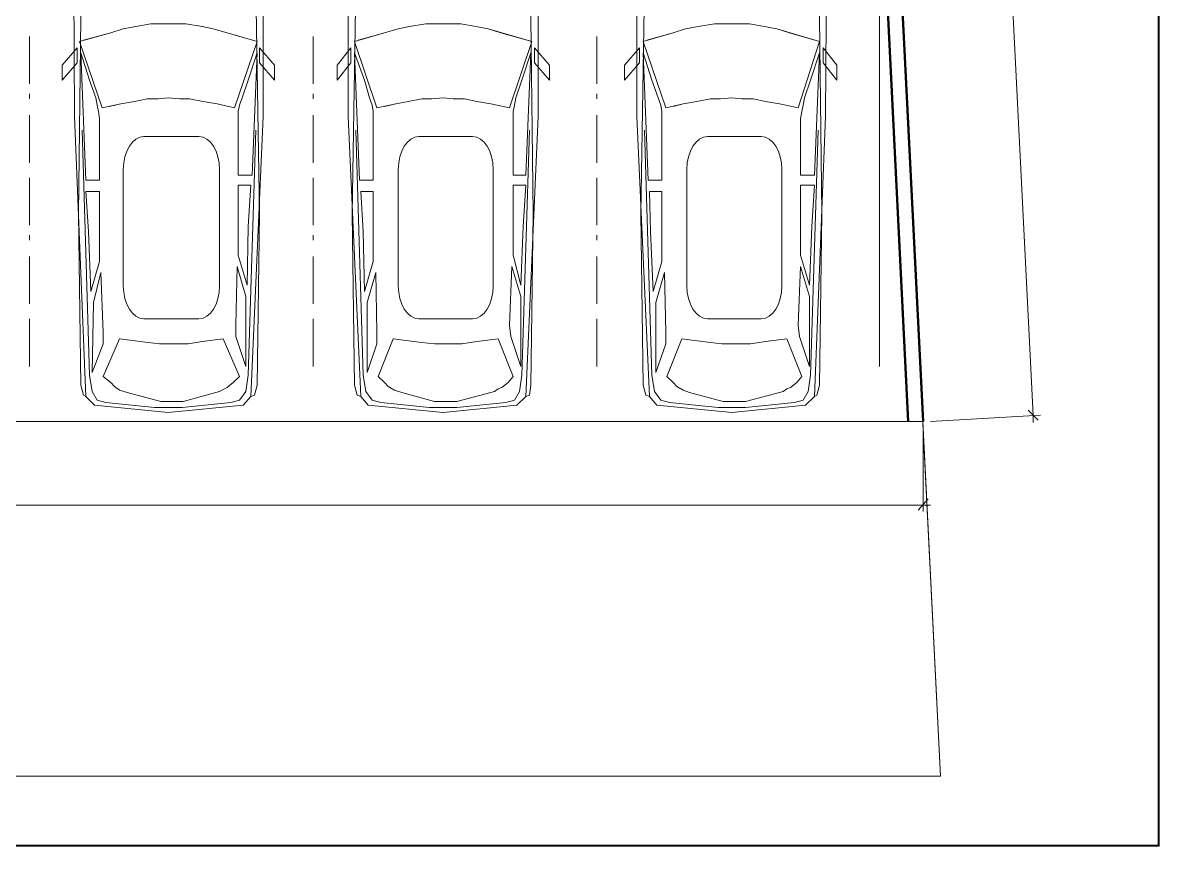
# Model space of a CAD drawing. Header units: millimetres. Extents: x 0.4 to 34.5, y 0.3 to 53.8.
# Drawn here: x 24.91 to 34.54, y 0.34 to 7.32 of the extents above; entities that cross this region are included whole.
import ezdxf

# ---------------------------------------------------------------- set-up
doc = ezdxf.new("R2010")
doc.units = ezdxf.units.MM
doc.header["$MEASUREMENT"] = 0
doc.layers.add('Layer 1', color=7, linetype='Continuous')

msp = doc.modelspace()

# ---------------------------------------------------------------- linework, layer by layer
at = {"layer": 'Layer 1', "color": 7, "lineweight": 5, "true_color": 0xffffff}
for points in [[(30.9397, 35.7041), (30.0507, 53.6541), (1.7498, 51.5797), (1.7498, 5.7523), (7.2534, 0.9367), (32.686, 0.9367), (32.3261, 8.1441)], [(30.5375, 43.843), (32.686, 0.9367)], [(32.5378, 3.9424), (30.9397, 35.7041)], [(32.1674, 4.4081), (32.1674, 9.012)], [(25.7643, 8.7368), (25.9442, 8.758), (26.1135, 8.758), (26.1453, 8.758), (26.1453, 8.5569), (25.8595, 8.5357), (25.6584, 8.504), (25.669, 8.5569), (25.6796, 8.5781), (25.4361, 8.5463), (25.415, 8.504), (25.3832, 8.4193), (25.3409, 8.1547), (25.3515, 6.5248), (25.3515, 6.5354)], [(26.5263, 8.7368), (26.3569, 8.758), (26.1876, 8.758), (26.1453, 8.758), (26.1453, 8.5569), (26.431, 8.5357), (26.6427, 8.504), (26.6215, 8.5569), (26.6215, 8.5781), (26.865, 8.5463), (26.8756, 8.504), (26.9179, 8.4193), (26.9496, 8.1547), (26.9496, 6.5248), (26.9496, 6.5354)], [(28.0927, 8.7368), (28.262, 8.758), (28.4313, 8.758), (28.4737, 8.758), (28.4737, 8.5569), (28.1879, 8.5357), (27.9763, 8.504), (27.9974, 8.5569), (28.008, 8.5781), (27.754, 8.5463), (27.7434, 8.504), (27.7011, 8.4193), (27.6693, 8.1547), (27.6693, 6.5248), (27.6693, 6.5354)], [(28.8547, 8.7368), (28.6748, 8.758), (28.5054, 8.758), (28.4737, 8.758), (28.4737, 8.5569), (28.7594, 8.5357), (28.9605, 8.504), (28.95, 8.5569), (28.9394, 8.5781), (29.1828, 8.5463), (29.204, 8.504), (29.2357, 8.4193), (29.278, 8.1547), (29.278, 6.5248), (29.278, 6.5354)], [(30.5375, 8.7368), (30.7068, 8.758), (30.8762, 8.758), (30.9185, 8.758), (30.9185, 8.5569), (30.6327, 8.5357), (30.4211, 8.504), (30.4423, 8.5569), (30.4423, 8.5781), (30.1988, 8.5463), (30.1882, 8.504), (30.1459, 8.4193), (30.1141, 8.1547), (30.1141, 6.5248), (30.1141, 6.5354)], [(31.2995, 8.7368), (31.1196, 8.758), (30.9503, 8.758), (30.9185, 8.758), (30.9185, 8.5569), (31.2043, 8.5357), (31.4054, 8.504), (31.3948, 8.5569), (31.3842, 8.5781), (31.6276, 8.5463), (31.6488, 8.504), (31.6806, 8.4193), (31.7229, 8.1547), (31.7123, 6.5248), (31.7123, 6.5354)], [(25.542, 8.5146), (25.4467, 8.4405), (25.415, 8.3135), (25.3832, 5.6993), (25.4044, 4.2494), (25.4256, 4.1647), (25.4467, 4.1541)], [(26.7485, 8.5146), (26.8544, 8.4405), (26.8756, 8.3135), (26.9179, 5.6993), (26.8967, 4.2494), (26.8756, 4.1647), (26.8438, 4.1541)], [(27.8704, 8.5146), (27.7645, 8.4405), (27.7434, 8.3135), (27.7011, 5.6993), (27.7222, 4.2494), (27.7434, 4.1647), (27.7751, 4.1541)], [(29.077, 8.5146), (29.1722, 8.4405), (29.204, 8.3135), (29.2357, 5.6993), (29.2146, 4.2494), (29.204, 4.1647), (29.1722, 4.1541)], [(30.3153, 8.5146), (30.2094, 8.4405), (30.1882, 8.3135), (30.1459, 5.6993), (30.1671, 4.2494), (30.1882, 4.1647), (30.22, 4.1541)], [(31.5218, 8.5146), (31.617, 8.4405), (31.6488, 8.3135), (31.6806, 5.6993), (31.6594, 4.2494), (31.6382, 4.1647), (31.617, 4.1541)], [(32.3261, 8.1441), (32.686, 0.9367)], [(32.4108, 3.9424), (32.2097, 8.0277)], [(26.1453, 6.6836), (26.0606, 6.673), (25.9653, 6.673), (25.8595, 6.6518), (25.7431, 6.6307), (25.5843, 6.5989), (25.3938, 7.1599), (25.6584, 7.234), (25.7643, 7.2657), (25.8701, 7.2869), (25.9971, 7.308), (26.0712, 7.308), (26.1453, 7.308), (26.2193, 7.308), (26.2934, 7.308), (26.431, 7.2869), (26.5263, 7.2657), (26.6427, 7.234), (26.8967, 7.1599), (26.7062, 6.5989), (26.558, 6.6307), (26.4416, 6.6518), (26.3252, 6.673), (26.2405, 6.673), (26.1453, 6.6836)], [(25.4256, 7.1704), (25.6584, 7.234)], [(26.5263, 7.2657), (26.8967, 7.1599)], [(28.4737, 6.6836), (28.3784, 6.673), (28.2937, 6.673), (28.1773, 6.6518), (28.0715, 6.6307), (27.9127, 6.5989), (27.7222, 7.1599), (27.9763, 7.234), (28.0927, 7.2657), (28.1879, 7.2869), (28.3255, 7.308), (28.3996, 7.308), (28.4737, 7.308), (28.5478, 7.308), (28.6218, 7.308), (28.7488, 7.2869), (28.8547, 7.2657), (28.9605, 7.234), (29.2251, 7.1599), (29.0346, 6.5989), (28.8758, 6.6307), (28.7594, 6.6518), (28.6536, 6.673), (28.5583, 6.673), (28.4737, 6.6836)], [(27.754, 7.1704), (27.9763, 7.234)], [(28.8547, 7.2657), (29.2251, 7.1599)], [(30.9185, 6.6836), (30.8233, 6.673), (30.7386, 6.673), (30.6222, 6.6518), (30.5057, 6.6307), (30.3576, 6.5989), (30.1671, 7.1599), (30.4211, 7.234), (30.5269, 7.2657), (30.6327, 7.2869), (30.7703, 7.308), (30.8444, 7.308), (30.9185, 7.308), (30.9926, 7.308), (31.0667, 7.308), (31.1937, 7.2869), (31.2995, 7.2657), (31.4054, 7.234), (31.6594, 7.1599), (31.4794, 6.5989), (31.3207, 6.6307), (31.2043, 6.6518), (31.0984, 6.673), (31.0032, 6.673), (30.9185, 6.6836)], [(30.1988, 7.1704), (30.4211, 7.234)], [(31.2995, 7.2657), (31.6594, 7.1599)], [(24.9705, 6.8), (24.9705, 7.2022)], [(27.373, 6.8), (27.373, 7.2022)], [(29.7755, 6.8), (29.7755, 7.2022)], [(25.3727, 7.107), (25.2457, 6.9588), (25.2457, 6.8318), (25.3727, 6.98), (25.3727, 7.107)], [(25.4785, 6.8318), (25.4044, 7.0646), (25.4467, 5.9851), (25.5631, 5.9851), (25.5631, 6.5037), (25.5526, 6.5672), (25.542, 6.6201), (25.5314, 6.6836), (25.4785, 6.8318)], [(26.8226, 6.8318), (26.8967, 7.0646), (26.8544, 6.0274), (26.738, 6.0274), (26.738, 6.5037), (26.738, 6.5672), (26.7485, 6.6201), (26.7697, 6.6836), (26.8226, 6.8318)], [(26.9179, 7.107), (27.0449, 6.9588), (27.0449, 6.8318), (26.9179, 6.98), (26.9179, 7.107)], [(27.6905, 7.107), (27.5741, 6.9588), (27.5741, 6.8318), (27.6905, 6.98), (27.6905, 7.107)], [(27.8069, 6.8318), (27.7222, 7.0646), (27.7645, 5.9851), (27.881, 5.9851), (27.881, 6.5037), (27.881, 6.5672), (27.8704, 6.6201), (27.8492, 6.6836), (27.8069, 6.8318)], [(29.1404, 6.8318), (29.2146, 7.0646), (29.1722, 6.0274), (29.0664, 6.0274), (29.0664, 6.5037), (29.0664, 6.5672), (29.077, 6.6201), (29.0875, 6.6836), (29.1404, 6.8318)], [(29.2463, 7.107), (29.3733, 6.9588), (29.3733, 6.8318), (29.2463, 6.98), (29.2463, 7.107)], [(30.1353, 7.107), (30.0083, 6.9588), (30.0083, 6.8318), (30.1353, 6.98), (30.1353, 7.107)], [(30.2411, 6.8318), (30.1671, 7.0646), (30.2094, 5.9851), (30.3258, 5.9851), (30.3258, 6.5037), (30.3258, 6.5672), (30.3153, 6.6201), (30.2941, 6.6836), (30.2411, 6.8318)], [(31.5853, 6.8318), (31.6594, 7.0646), (31.617, 6.0274), (31.5006, 6.0274), (31.5006, 6.5037), (31.5112, 6.5672), (31.5218, 6.6201), (31.5324, 6.6836), (31.5853, 6.8318)], [(31.6911, 7.107), (31.8076, 6.9588), (31.8076, 6.8318), (31.6911, 6.98), (31.6911, 7.107)], [(24.9705, 6.673), (24.9705, 6.7154)], [(27.373, 6.673), (27.373, 6.7154)], [(29.7755, 6.673), (29.7755, 6.7154)], [(25.6478, 6.6095), (25.7431, 6.6307)], [(27.9763, 6.6095), (28.0715, 6.6307)], [(30.4211, 6.6095), (30.5057, 6.6307)], [(24.9705, 6.1333), (24.9705, 6.5354)], [(25.3515, 6.5248), (25.4467, 4.1541)], [(26.738, 6.0274), (26.738, 6.5037)], [(26.9496, 6.5248), (26.8438, 4.1541)], [(27.373, 6.1333), (27.373, 6.5354)], [(27.6693, 6.5248), (27.7751, 4.1541)], [(29.0664, 6.0274), (29.0664, 6.5037)], [(29.278, 6.5248), (29.1722, 4.1541)], [(29.7755, 6.1333), (29.7755, 6.5354)], [(30.1141, 6.5248), (30.22, 4.1541)], [(31.5006, 6.0274), (31.5006, 6.5037)], [(31.7123, 6.5248), (31.617, 4.1541)], [(25.6161, 4.1012), (25.542, 4.1224), (25.4997, 4.1964), (25.4785, 4.334), (25.415, 6.4084)], [(26.6744, 4.1012), (26.7485, 4.1224), (26.8014, 4.1964), (26.8226, 4.334), (26.8861, 6.4084)], [(27.9445, 4.1012), (27.8704, 4.1224), (27.8175, 4.1964), (27.7963, 4.334), (27.7328, 6.4084)], [(29.0028, 4.1012), (29.077, 4.1224), (29.1193, 4.1964), (29.1404, 4.334), (29.204, 6.4084)], [(30.3893, 4.1012), (30.3153, 4.1224), (30.2623, 4.1964), (30.2411, 4.334), (30.1777, 6.4084)], [(31.4477, 4.1012), (31.5218, 4.1224), (31.5641, 4.1964), (31.5853, 4.334), (31.6488, 6.4084)], [(24.9705, 5.6041), (24.9705, 6.0063)], [(27.373, 5.6041), (27.373, 6.0063)], [(29.7755, 5.6041), (29.7755, 6.0063)], [(25.4467, 5.8899), (25.5631, 5.8899), (25.5631, 5.2971), (25.4891, 5.0431), (25.4679, 5.5511), (25.4467, 5.8899)], [(26.8438, 5.9427), (26.738, 5.9427), (26.738, 5.3501), (26.812, 5.0961), (26.8226, 5.5935), (26.8438, 5.9427)], [(27.7751, 5.8899), (27.881, 5.8899), (27.881, 5.2971), (27.8069, 5.0431), (27.7963, 5.5511), (27.7751, 5.8899)], [(29.1722, 5.9427), (29.0664, 5.9427), (29.0664, 5.3501), (29.1298, 5.0961), (29.151, 5.5935), (29.1722, 5.9427)], [(30.22, 5.8899), (30.3258, 5.8899), (30.3258, 5.2971), (30.2517, 5.0431), (30.2305, 5.5511), (30.22, 5.8899)], [(31.617, 5.9427), (31.5006, 5.9427), (31.5006, 5.3501), (31.5747, 5.0961), (31.5959, 5.5935), (31.617, 5.9427)], [(24.9705, 5.4771), (24.9705, 5.5194)], [(27.373, 5.4771), (27.373, 5.5194)], [(29.7755, 5.4771), (29.7755, 5.5194)], [(26.738, 5.4347), (26.738, 5.3501)], [(29.0664, 5.4347), (29.0664, 5.3501)], [(31.5006, 5.4347), (31.5006, 5.3501)], [(24.9705, 4.9373), (24.9705, 5.3395)], [(27.373, 4.9373), (27.373, 5.3395)], [(29.7755, 4.9373), (29.7755, 5.3395)], [(25.5949, 4.5986), (25.4997, 4.3552), (25.5103, 4.9479), (25.5737, 5.2019), (25.5949, 4.6939), (25.5949, 4.5986)], [(26.7168, 4.6621), (26.8014, 4.4081), (26.8014, 5.0008), (26.7274, 5.2548), (26.7168, 4.7574), (26.7168, 4.6621)], [(27.9127, 4.5986), (27.8281, 4.3552), (27.8281, 4.9479), (27.9021, 5.2019), (27.9127, 4.6939), (27.9127, 4.5986)], [(29.0452, 4.6621), (29.1298, 4.4081), (29.1298, 5.0008), (29.0558, 5.2548), (29.0346, 4.7574), (29.0452, 4.6621)], [(30.3576, 4.5986), (30.2729, 4.3552), (30.2729, 4.9479), (30.347, 5.2019), (30.3576, 4.6939), (30.3576, 4.5986)], [(31.49, 4.6621), (31.5747, 4.4081), (31.5747, 5.0008), (31.5006, 5.2548), (31.4794, 4.7574), (31.49, 4.6621)], [(24.9705, 4.4081), (24.9705, 4.8103)], [(27.373, 4.4081), (27.373, 4.8103)], [(29.7755, 4.4081), (29.7755, 4.8103)], [(25.5949, 4.3234), (25.7325, 4.641), (25.9759, 4.6092), (26.0712, 4.5986), (26.177, 4.5986), (26.3146, 4.5986), (26.431, 4.6198), (26.611, 4.641), (26.7485, 4.3234), (26.6956, 4.2705), (26.6427, 4.2282), (26.6215, 4.2176), (26.5792, 4.1964), (26.5474, 4.1858), (26.2723, 4.1118), (26.0818, 4.1118), (25.796, 4.1858), (25.7325, 4.207), (25.6901, 4.2388), (25.6584, 4.2705), (25.5949, 4.3234)], [(27.9233, 4.3234), (28.0503, 4.641), (28.2937, 4.6092), (28.3996, 4.5986), (28.4948, 4.5986), (28.6324, 4.5986), (28.7594, 4.6198), (28.9394, 4.641), (29.0664, 4.3234), (29.024, 4.2705), (28.9711, 4.2282), (28.9394, 4.2176), (28.9076, 4.1964), (28.8758, 4.1858), (28.5901, 4.1118), (28.3996, 4.1118), (28.1244, 4.1858), (28.0609, 4.207), (28.008, 4.2388), (27.9763, 4.2705), (27.9233, 4.3234)], [(30.3681, 4.3234), (30.4951, 4.641), (30.7386, 4.6092), (30.8338, 4.5986), (30.9397, 4.5986), (31.0773, 4.5986), (31.2043, 4.6198), (31.3842, 4.641), (31.5112, 4.3234), (31.4688, 4.2705), (31.416, 4.2282), (31.3842, 4.2176), (31.3524, 4.1964), (31.3207, 4.1858), (31.0349, 4.1118), (30.8444, 4.1118), (30.5587, 4.1858), (30.5057, 4.207), (30.4528, 4.2388), (30.4211, 4.2705), (30.3681, 4.3234)], [(25.4467, 4.1541), (25.5208, 4.08), (26.1453, 4.0165)], [(26.8438, 4.1541), (26.7803, 4.08), (26.1453, 4.0165)], [(27.7751, 4.1541), (27.8387, 4.08), (28.4737, 4.0165)], [(29.1722, 4.1541), (29.0981, 4.08), (28.4737, 4.0165)], [(30.22, 4.1541), (30.2835, 4.08), (30.9185, 4.0165)], [(31.617, 4.1541), (31.543, 4.08), (30.9185, 4.0165)], [(26.0289, 4.0588), (25.6161, 4.1012)], [(26.0289, 4.0588), (26.1453, 4.0588)], [(26.2617, 4.0588), (26.1453, 4.0588)], [(26.2617, 4.0588), (26.6744, 4.1012)], [(28.3573, 4.0588), (27.9445, 4.1012)], [(28.3573, 4.0588), (28.4737, 4.0588)], [(28.5901, 4.0588), (28.4737, 4.0588)], [(28.5901, 4.0588), (29.0028, 4.1012)], [(30.8021, 4.0588), (30.3893, 4.1012)], [(30.8021, 4.0588), (30.9185, 4.0588)], [(31.0349, 4.0588), (30.9185, 4.0588)], [(31.0349, 4.0588), (31.4477, 4.1012)], [(32.4108, 3.9424), (8.3858, 3.9424)], [(32.5378, 3.9424), (32.4108, 3.9424)], [(32.686, 0.9367), (7.2534, 0.9367)]]:
    msp.add_lwpolyline(points, dxfattribs=at)
at = {"layer": 'Layer 1', "lineweight": 0}
for points in [[(0.3528, 53.58), (34.5381, 53.58), (34.5381, 0.344), (0.3528, 0.344), (0.3528, 53.58)], [(0.3528, 53.58), (34.5293, 53.58), (34.5293, 0.3528), (0.3528, 0.3528), (0.3528, 53.58)]]:
    msp.add_lwpolyline(points, dxfattribs=at)
at = {"layer": 'Layer 1', "color": 1, "lineweight": 5, "true_color": 0xff0000}
for points in [[(33.4692, 3.9953), (31.4688, 43.8853)], [(32.6013, 3.9424), (33.5327, 3.9953)], [(33.4692, 3.9319), (33.4692, 3.9953)], [(32.5378, 3.8789), (32.5378, 3.1804)], [(8.3858, 3.2333), (32.5378, 3.2333)], [(32.5378, 3.2333), (32.6013, 3.2333)]]:
    msp.add_lwpolyline(points, dxfattribs=at)
at = {"layer": 'Layer 1', "color": 7, "lineweight": 50, "true_color": 0xffffff}
for points in [[(30.9397, 35.7041), (32.5378, 3.9424)], [(32.1251, 9.7), (32.4108, 3.9424)]]:
    msp.add_lwpolyline(points, dxfattribs=at)
at = {"layer": 'Layer 1', "color": 1, "lineweight": 20, "true_color": 0xff0000}
for points in [[(33.5115, 3.953), (33.4268, 4.0377)], [(32.5801, 3.2862), (32.4955, 3.191)]]:
    msp.add_lwpolyline(points, dxfattribs=at)
at = {"layer": 'Layer 1', "lineweight": 0}
for points in [[(25.7643, 6.075), (25.7643, 6.075), (25.7643, 5.0908), (25.7643, 5.0908), (25.7643, 4.9369), (25.8431, 4.8103), (25.9389, 4.8103), (25.9389, 4.8103), (26.4046, 4.8103), (26.4046, 4.8103), (26.5003, 4.8103), (26.5792, 4.9369), (26.5792, 5.0908), (26.5792, 5.0908), (26.5792, 6.075), (26.5792, 6.075), (26.5792, 6.2289), (26.5003, 6.3555), (26.4046, 6.3555), (26.4046, 6.3555), (25.9389, 6.3555), (25.9389, 6.3555), (25.8431, 6.3555), (25.7643, 6.2289), (25.7643, 6.075)], [(28.0927, 6.075), (28.0927, 6.075), (28.0927, 5.0908), (28.0927, 5.0908), (28.0927, 4.9369), (28.1715, 4.8103), (28.2673, 4.8103), (28.2673, 4.8103), (28.7224, 4.8103), (28.7224, 4.8103), (28.8182, 4.8103), (28.897, 4.9369), (28.897, 5.0908), (28.897, 5.0908), (28.897, 6.075), (28.897, 6.075), (28.897, 6.2289), (28.8182, 6.3555), (28.7224, 6.3555), (28.7224, 6.3555), (28.2673, 6.3555), (28.2673, 6.3555), (28.1715, 6.3555), (28.0927, 6.2289), (28.0927, 6.075)], [(30.5375, 6.075), (30.5375, 6.075), (30.5375, 5.0908), (30.5375, 5.0908), (30.5375, 4.9369), (30.6163, 4.8103), (30.7121, 4.8103), (30.7121, 4.8103), (31.1672, 4.8103), (31.1672, 4.8103), (31.263, 4.8103), (31.3418, 4.9369), (31.3418, 5.0908), (31.3418, 5.0908), (31.3418, 6.075), (31.3418, 6.075), (31.3418, 6.2289), (31.263, 6.3555), (31.1672, 6.3555), (31.1672, 6.3555), (30.7121, 6.3555), (30.7121, 6.3555), (30.6163, 6.3555), (30.5375, 6.2289), (30.5375, 6.075)]]:
    msp.add_open_spline(points, degree=3, knots=[0, 0, 0, 0, 1, 1, 1, 2, 2, 2, 3, 3, 3, 4, 4, 4, 5, 5, 5, 6, 6, 6, 7, 7, 7, 8, 8, 8, 8], dxfattribs=at)
at = {"layer": 'Layer 1', "color": 7, "lineweight": 5, "true_color": 0xffffff}
for points in [[(25.7643, 6.075), (25.7643, 6.075), (25.7643, 5.0908), (25.7643, 5.0908), (25.7643, 4.9369), (25.8431, 4.8103), (25.9389, 4.8103), (25.9389, 4.8103), (26.4046, 4.8103), (26.4046, 4.8103), (26.5003, 4.8103), (26.5792, 4.9369), (26.5792, 5.0908), (26.5792, 5.0908), (26.5792, 6.075), (26.5792, 6.075), (26.5792, 6.2289), (26.5003, 6.3555), (26.4046, 6.3555), (26.4046, 6.3555), (25.9389, 6.3555), (25.9389, 6.3555), (25.8431, 6.3555), (25.7643, 6.2289), (25.7643, 6.075)], [(28.0927, 6.075), (28.0927, 6.075), (28.0927, 5.0908), (28.0927, 5.0908), (28.0927, 4.9369), (28.1715, 4.8103), (28.2673, 4.8103), (28.2673, 4.8103), (28.7224, 4.8103), (28.7224, 4.8103), (28.8182, 4.8103), (28.897, 4.9369), (28.897, 5.0908), (28.897, 5.0908), (28.897, 6.075), (28.897, 6.075), (28.897, 6.2289), (28.8182, 6.3555), (28.7224, 6.3555), (28.7224, 6.3555), (28.2673, 6.3555), (28.2673, 6.3555), (28.1715, 6.3555), (28.0927, 6.2289), (28.0927, 6.075)], [(30.5375, 6.075), (30.5375, 6.075), (30.5375, 5.0908), (30.5375, 5.0908), (30.5375, 4.9369), (30.6163, 4.8103), (30.7121, 4.8103), (30.7121, 4.8103), (31.1672, 4.8103), (31.1672, 4.8103), (31.263, 4.8103), (31.3418, 4.9369), (31.3418, 5.0908), (31.3418, 5.0908), (31.3418, 6.075), (31.3418, 6.075), (31.3418, 6.2289), (31.263, 6.3555), (31.1672, 6.3555), (31.1672, 6.3555), (30.7121, 6.3555), (30.7121, 6.3555), (30.6163, 6.3555), (30.5375, 6.2289), (30.5375, 6.075)]]:
    msp.add_open_spline(points, degree=3, knots=[0, 0, 0, 0, 1, 1, 1, 2, 2, 2, 3, 3, 3, 4, 4, 4, 5, 5, 5, 6, 6, 6, 7, 7, 7, 8, 8, 8, 8], dxfattribs=at)

doc.saveas('drawing.dxf')
